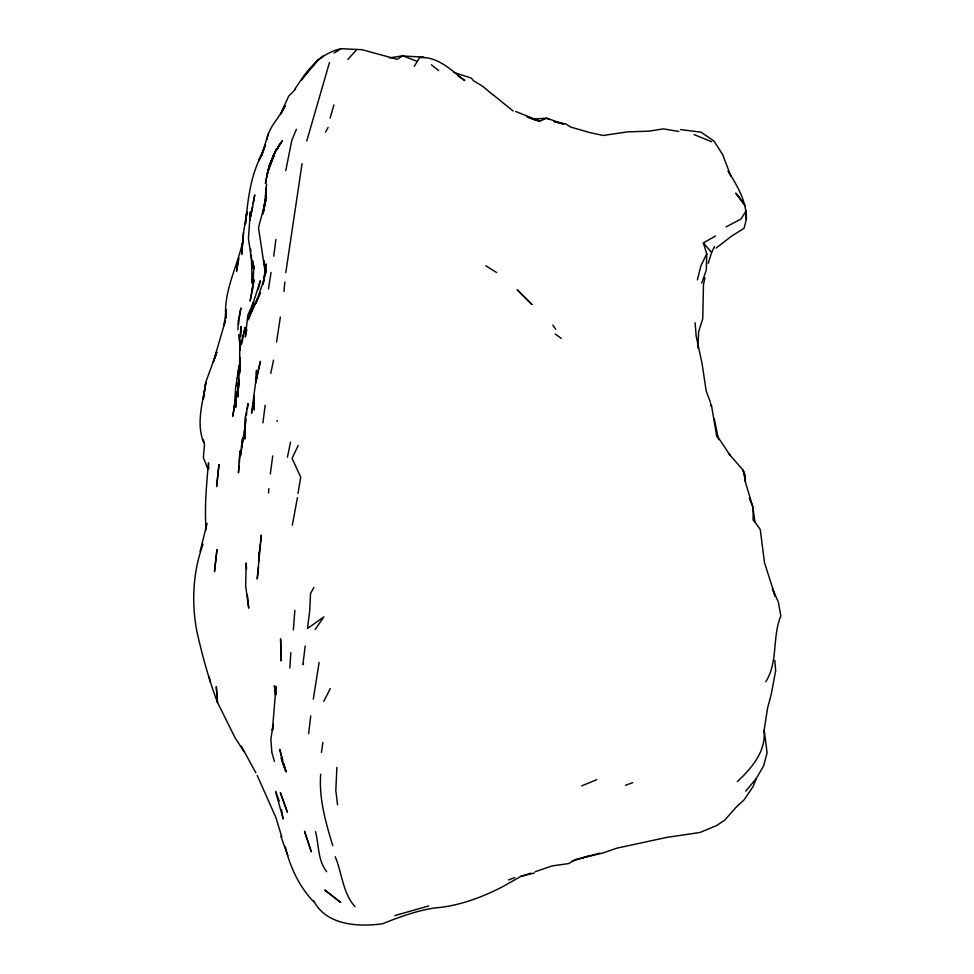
<?xml version="1.0" encoding="UTF-8"?>
<svg xmlns="http://www.w3.org/2000/svg" width="974" height="974" viewBox="0 0 974 974"><rect width="100%" height="100%" fill="white"/><g stroke="black" fill="none" stroke-linecap="round" stroke-linejoin="round"><path stroke-width="1.46" d="M763.933 730.463C766.465 751.137 751.465 768.413 737.294 781.647M258.792 559.904L258.926 552.27L258.767 561.219M265.622 196.736L265.792 188.067L265.573 196.894M245.485 416.714L244.876 438.775L245.485 416.714L248.102 403.54L247.238 409.238M237.96 329.869L238.192 321.213L240.895 308.04L239.373 317.536M240.091 357.421L237.717 396.99L238.788 383.671M240.809 336.566L241.138 326.473L239.628 339.524L240.067 349.885M697.847 347.901L698.662 331.732L702.753 318.693L703.471 284.761L704.933 277.748M266.024 273L266.231 268.69L263.248 281.827L255.833 303.231L260.582 292.943M266.523 184.037L265.756 197.661L266.024 192.84L263.017 213.781L266.462 197.637L258.487 227.66L265.232 272.525L263.126 284.262L266.072 263.917L265.232 272.525L264.758 267.996M250.026 217.579L250.367 211.821L248.431 238.496L252.814 268.252M252.716 274.169L252.181 283.069L251.304 254.908M289.862 667.994L290.812 652.629M239.787 370.29L240.079 365.859M294.854 610.284L293.357 629.995M260.606 542.311L261.227 535.14L257.233 578.97L258.536 567.16M239.665 373.578L240.115 367.648M240.042 365.335L239.592 371.131L239.738 349.033L245.095 327.434L241.637 344.041M243.549 232.469L241.649 254.397L243.549 232.469L246.885 212.162L245.765 219.26M268.532 492.941L268.897 488.68M283.982 291.482L284.81 282.022M236.852 385.716L237.108 382.806M237.498 378.448L239.117 365.518L235.72 387.299L234.21 409.275L235.172 401.897M238.374 388.37L239.178 379.361M239.141 465.487L238.435 472.877L239.945 450.913L239.409 462.528M336.882 767.342L335.823 790.608L337.54 804.768M240.152 363.899L239.117 373.943L240.103 366.431M226.418 312.484L225.785 318.401C223.375 291.007 237.388 266.864 242.83 241.077M238.557 324.379L239.154 318.888M244.413 432.529L245.935 419.477M203.042 544.222C192.889 571.86 191.33 602.833 196.918 631.554C202.251 655.587 208.899 679.414 217.482 702.437L216.313 686.828L217.482 702.437L235.111 737.854L244.328 752.159M246.459 415.046L246.799 412.099M262.907 422.862L265.147 405.306M308.636 733.714L310.743 715.768M258.828 557.018L260.484 543.748M305.203 645.92L302.902 664.585L303.657 663.951M273.755 256.162L275.885 239.47M246.933 212.186L245.387 223.959C248.005 200.181 250.318 174.796 262.432 153.746M285.784 272.635L302.062 163.644M270.309 474.034L272.708 455.929M321.457 752.439L322.857 742.383M253.021 286.405L253.642 281.997M280.329 317.086L276.567 342.142M313.311 699.162L319.107 662.405M237.887 262.712L236.56 271.271L238.959 258.073M268.471 288.986L271.064 272.44M273.292 724.546L272.379 730.427L276.007 686.548L275.459 695.18L274.376 685.672L276.056 694.62M235.245 400.363L232.713 416.361L235.136 403.711M744.708 481.071L745.366 476.907L743.138 470.235L745.926 483.932L752.805 506.699L754.972 522.137L760.268 529.503L764.48 562.631L775.194 596.112M252.047 291.116L253.727 280.622M226.479 309.513L223.862 325.706L225.505 320.422M273.256 724.449L270.845 738.962L271.88 752.488L274.388 761.4M298.007 493.453L300.71 477.223L292.066 458.316L298.214 445.471M263.017 213.781L265.5 199.122L263.053 213.233M297.447 497.592L292.334 525.132M245.229 425.37L240.481 455.686L242.672 437.996L241.467 447.127L243.938 435.427M253.228 203.42L254.75 194.885L250.683 216.605L252.656 206.342M285.759 170.669L291.847 140.171L296.388 129.311M277.091 421.511L277.261 420.585M267.071 139.452C268.751 126.328 280.147 117.477 285.09 105.642L280.463 114.421L288.621 96.243L295.597 89.072M252.814 287.878L250.148 301.063L253.764 279.295L252.972 286.453L253.824 265.865L254.104 268.787M246.812 329.638L245.326 336.955L247.871 315.089L253.593 302.208L251.962 306.798L260.314 280.731L258.244 289.217M287.44 457.171L290.532 442.062M207.097 523.391L200.133 551.321M253.666 403.114L251.535 413.366L256.077 379.069L260.423 361.305L255.772 382.977L256.479 370.473L256.649 378.935M270.76 373.432L273.548 360.1M697.384 279.891L700.866 265.939L706.759 253.812L703.313 242.928L715.452 236.037M215.108 357.884L216.678 352.247L205.843 382.015L203.274 399.17L205.806 382.465C202.86 402.652 195.348 424.64 204.491 444.278L203.383 457.597L207.73 468.774M330.113 118.073L333.887 104.961M306.761 140.962L329.48 62.482M708.244 263.284L711.629 252.388L714.526 246.641M225.274 321.055L213.367 361.878L216.678 352.247M268.203 133.779L261.75 155.268L265.549 144.882M701.706 283.057L706.32 270.066L706.759 253.812M774.793 660.323L775.681 670.611L771.189 694.645L767.549 708.171L764.176 729.916L767.098 752.865L763.579 765.966L756.189 778.689L753.097 786.554L744.258 799.666L735.808 807.543L724.924 819.938L716.694 825.514L700.075 832.453L666.545 837.445L616.725 848.196L602.675 853.066L575.537 859.458L568.694 863.573L552.112 865.91L535.189 871.706M264.709 146.49L258.719 160.454L261.653 155.17M765.844 681.678C778.36 661.504 772.017 637.203 780.844 615.97L778.421 602.309L772.467 588.759L775.17 596.258M274.339 155.134L268.094 170.109L265.452 183.282L268.094 170.109L276.36 148.791L271.089 161.721L274.388 153.344L282.35 140.682L276.324 150.24L280.183 143.275L277.59 148.547M414.279 66.293L419.599 57.685C437.557 56.017 451.68 70.518 464.781 80.562L458.024 75.96M323.782 701.414L330.259 688.594M313.896 587.468L310.523 593.531L309.72 610.893L307.48 628.474L323.867 616.907L315.126 629.508M325.486 132.16L328.116 127.46M745.414 210.567L746.096 211.078L740.861 219.126L726.068 226.905M294.745 89.279L303.961 75.595L310.523 68.472L301.66 80.124M347.852 59.414L356.411 49.991M323.478 55.774L318.449 59.609L304.655 75.485C313.421 62.421 325.401 52.194 341.083 48.737L334.143 53.034M304.655 75.485L318.449 59.609M756.189 778.689L745.719 791.119M716.097 248.066L731.62 236.11L744.026 228.33L746.376 219.333L746.096 211.078M416.787 61.265L402.81 55.786L397.222 59.317L362.06 49.698L341.314 48.7M520.846 876.405L502.231 886.924C480.937 897.858 457.865 906.283 433.844 908.06C416.142 910.921 399.17 917.045 382.587 923.754C358.408 927.114 326.278 925.434 313.689 900.792M534.556 119.972L539.9 121.02L546.852 118.195L563.556 124.124L554.023 121.64M581.746 785.86L596.758 779.663M508.465 879.948L514.82 877.574M625.527 785.275L632.71 782.682M530.903 873.106L520.907 876.381L534.349 872.984M394.835 915.584L428.767 905.93M571.957 861.211L588.746 855.963M582.817 857.79L599.728 853.163M389.466 57.88L402.81 55.786M532.035 119.096L546.852 118.195L549.08 119.559M404.405 56.127L423.69 57.064M680.534 129.566L701.036 132.172L714.015 141.06L722.696 154.696L730.829 176.002L728.15 171.047C737.16 185.778 746.717 201.435 746.376 219.333L745.573 212.028M678.866 131.478L663.306 128.872L648.94 131.161L627.475 131.88L603.149 135.471L589.355 132.452L570.776 127.095L565.979 124.015L554.243 121.543M694.158 134.631L711.702 141.754M539.9 121.02L527.068 116.929L539.584 121.141L515.721 111.474M453.434 72.295L471.477 78.176L473.401 80.684L482.52 86.175L492.954 94.916M485.843 265.805L496.679 272.55M555.204 333.972L561.401 338.465M493.501 95.135L513.164 111.048M431.409 64.783L438.714 70.627M728.442 453.251L743.089 470.15L745.366 476.907M754.972 522.137L753.158 520.153L753.097 508.964M313.604 901.705C299.176 886.547 289.984 866.994 285.297 846.735M703.313 242.928L711.629 252.388M354.938 906.563C342.678 892.89 342.105 873.167 335.226 856.743M552.842 325.097L555.728 329.273M711.373 404.831L716.499 434.891L730.33 455.589M326.716 871.706C317.621 860.419 319.022 845.067 315.539 831.711M241.235 746.06L255.882 772.808M202.823 439.371L204.163 441.94M749.323 498.311L752.805 506.699M716.499 434.891L717.436 437.363M257.233 775.499L275.898 817.551L281.79 836.922M279.258 801.237L275.593 791.485L283.154 819.061L281.51 809.516M710.387 402.299L706.162 390.903L702.084 363.655L696.203 336.237L695.083 322.711M280.829 836.203L287.744 855.489M282.862 760.365L279.757 749.298L282.679 763.007L286.161 771.992L281.23 758.125L285.954 771.42L283.629 763.129M332.767 845.615C325.693 822.409 318.9 798.875 320.665 774.245M714.21 418.528L718.569 439.664M209.252 677.161L210.104 681.776M710.63 403.626L711.105 406.268M238.63 334.679L240.103 345.563M252.936 260.971L253.812 267.801M263.942 260.46L264.429 264.989M247.323 594.578L248.723 608.129L245.655 585.739L246.191 562.984L246.544 569.035M250.622 248.894L250.829 251.925M249.721 218.371L249.855 220.453M208.777 468.652L208.485 462.833C206.5 485.21 204.345 507.32 206.123 529.746M239.628 339.524L240.091 350.019M253.897 396.223L254.311 409.701L253.897 396.223M236.171 392.096L235.818 406.901L236.171 392.096M218.955 464.647L216.618 486.525L218.955 464.647M216.946 549.774L214.487 571.641L216.946 549.774M269.055 166.274L267.12 174.772L274.388 153.344L269.055 166.274L274.972 152.212L269.055 166.274M253.861 401.592L252.583 405.768L253.897 401.544M248.979 317.5L248.212 319.874L253.07 305.3L248.979 317.5L257.477 298.641L248.979 317.5M340.583 902.362L324.939 890.175L340.583 902.362M531.889 304.424L517.291 289.899L531.889 304.424M738.633 196.492L735.723 193.169L745.159 205.794L738.633 196.492M287.391 812.243L280.402 792.763L287.391 812.243M311.266 851.666L304.57 831.406L311.266 851.666M280.841 647.54L280.585 638.834L281.157 661.005L280.841 647.54"/></g></svg>
